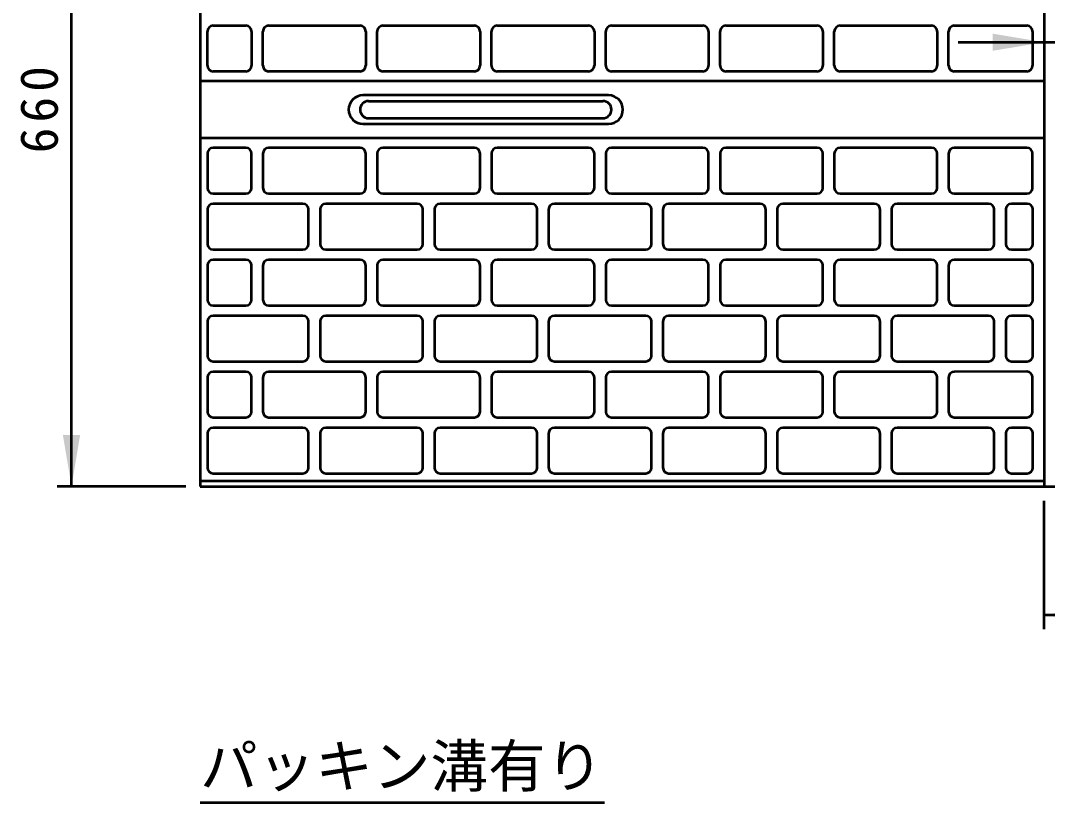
# Model space of a CAD drawing. Units: millimetres, scale not verified. Extents: x 100 to 4105, y 100 to 2870.
# Drawn here: x 2136 to 2855, y 1776 to 2324 of the extents above; entities that cross this region are included whole.
import ezdxf
from ezdxf.enums import TextEntityAlignment as Align

# ---------------------------------------------------------------- set-up
doc = ezdxf.new("R2010")
doc.units = ezdxf.units.MM
doc.header["$LTSCALE"] = 5
doc.layers.add('V-nasSTD', color=7, linetype='Continuous', lineweight=50)
doc.styles.add('ＭＳ ゴシック', font='')
doc.styles.get('ＭＳ ゴシック').set_extended_font_data('MS Gothic')

msp = doc.modelspace()

# ---------------------------------------------------------------- hatches: boundary and pattern name
at = {"layer": 'V-nasSTD'}
for points in [[(2816.546, 2314.87), (2852.546, 2308.87), (2816.546, 2302.87)], [(2165.746, 2033.686), (2171.746, 1997.686), (2177.746, 2033.686)], [(2888.546, 1913.686), (2852.546, 1907.686), (2888.546, 1901.686)]]:
    msp.add_hatch(color=256, dxfattribs=at).paths.add_polyline_path(points)

# ---------------------------------------------------------------- linework, layer by layer
for p, q in [((2171.746, 1997.686), (2171.746, 2525.686)), ((2261.746, 2525.686), (2261.746, 1997.686)), ((2852.546, 2525.686), (2852.546, 1997.686)), ((2266.946, 2292.486), (2266.946, 2316.486)), ((2270.946, 2320.486), (2293.746, 2320.486)), ((2297.746, 2316.486), (2297.746, 2292.486)), ((2305.746, 2292.486), (2305.746, 2316.486)), ((2309.746, 2320.486), (2373.746, 2320.486)), ((2377.746, 2316.486), (2377.746, 2292.486)), ((2385.746, 2292.486), (2385.746, 2316.486)), ((2389.746, 2320.486), (2453.746, 2320.486)), ((2457.746, 2316.486), (2457.746, 2292.486)), ((2465.746, 2292.486), (2465.746, 2316.486)), ((2469.746, 2320.486), (2533.746, 2320.486)), ((2537.746, 2316.486), (2537.746, 2292.486)), ((2545.746, 2292.486), (2545.746, 2316.486)), ((2549.746, 2320.486), (2613.746, 2320.486)), ((2617.746, 2316.486), (2617.746, 2292.486)), ((2625.746, 2292.486), (2625.746, 2316.486)), ((2629.746, 2320.486), (2693.746, 2320.486)), ((2697.746, 2316.486), (2697.746, 2292.486)), ((2705.746, 2292.486), (2705.746, 2316.486)), ((2709.746, 2320.486), (2773.746, 2320.486)), ((2777.746, 2316.486), (2777.746, 2292.486)), ((2785.746, 2292.486), (2785.746, 2316.486)), ((2789.746, 2320.486), (2840.501, 2320.486)), ((2844.501, 2316.486), (2844.501, 2292.486)), ((2792.546, 2308.87), (2852.546, 2308.87)), ((2852.546, 2308.87), (2880.546, 2308.87)), ((2293.746, 2288.486), (2270.946, 2288.486)), ((2373.746, 2288.486), (2309.746, 2288.486)), ((2453.746, 2288.486), (2389.746, 2288.486)), ((2533.746, 2288.486), (2469.746, 2288.486)), ((2613.746, 2288.486), (2549.746, 2288.486)), ((2693.746, 2288.486), (2629.746, 2288.486)), ((2773.746, 2288.486), (2709.746, 2288.486)), ((2840.501, 2288.486), (2789.746, 2288.486)), ((2852.546, 2281.686), (2261.746, 2281.686)), ((2547.746, 2271.686), (2375.746, 2271.686)), ((2379.746, 2267.686), (2543.746, 2267.686)), ((2375.746, 2251.686), (2547.746, 2251.686)), ((2379.746, 2255.686), (2543.746, 2255.686)), ((2852.546, 2241.686), (2261.746, 2241.686)), ((2266.946, 2230.886), (2266.946, 2206.886)), ((2293.746, 2234.886), (2270.946, 2234.886)), ((2297.746, 2206.886), (2297.746, 2230.886)), ((2305.746, 2230.886), (2305.746, 2206.886)), ((2373.746, 2234.886), (2309.746, 2234.886)), ((2377.746, 2206.886), (2377.746, 2230.886)), ((2385.746, 2230.886), (2385.746, 2206.886)), ((2453.746, 2234.886), (2389.746, 2234.886)), ((2457.746, 2206.886), (2457.746, 2230.886)), ((2465.746, 2230.886), (2465.746, 2206.886)), ((2533.746, 2234.886), (2469.746, 2234.886)), ((2537.746, 2206.886), (2537.746, 2230.886)), ((2545.746, 2230.886), (2545.746, 2206.886)), ((2613.746, 2234.886), (2549.746, 2234.886)), ((2617.746, 2206.886), (2617.746, 2230.886)), ((2625.746, 2230.886), (2625.746, 2206.886)), ((2693.746, 2234.886), (2629.746, 2234.886)), ((2697.746, 2206.886), (2697.746, 2230.886)), ((2705.746, 2230.886), (2705.746, 2206.886)), ((2773.746, 2234.886), (2709.746, 2234.886)), ((2777.746, 2206.886), (2777.746, 2230.886)), ((2785.746, 2230.886), (2785.746, 2206.886)), ((2840.501, 2234.886), (2789.746, 2234.886)), ((2844.501, 2206.886), (2844.501, 2230.886)), ((2270.946, 2202.886), (2293.746, 2202.886)), ((2309.746, 2202.886), (2373.746, 2202.886)), ((2389.746, 2202.886), (2453.746, 2202.886)), ((2469.746, 2202.886), (2533.746, 2202.886)), ((2549.746, 2202.886), (2613.746, 2202.886)), ((2629.746, 2202.886), (2693.746, 2202.886)), ((2709.746, 2202.886), (2773.746, 2202.886)), ((2789.746, 2202.886), (2840.501, 2202.886)), ((2333.746, 2195.686), (2270.946, 2195.686)), ((2413.746, 2195.686), (2349.746, 2195.686)), ((2493.746, 2195.686), (2429.746, 2195.686)), ((2573.746, 2195.686), (2509.746, 2195.686)), ((2653.746, 2195.686), (2589.746, 2195.686)), ((2733.746, 2195.686), (2669.746, 2195.686)), ((2813.746, 2195.686), (2749.746, 2195.686)), ((2840.784, 2195.686), (2829.746, 2195.686)), ((2266.946, 2191.686), (2266.946, 2167.686)), ((2337.746, 2167.686), (2337.746, 2191.686)), ((2345.746, 2191.686), (2345.746, 2167.686)), ((2417.746, 2167.686), (2417.746, 2191.686)), ((2425.746, 2191.686), (2425.746, 2167.686)), ((2497.746, 2167.686), (2497.746, 2191.686)), ((2505.746, 2191.686), (2505.746, 2167.686)), ((2577.746, 2167.686), (2577.746, 2191.686)), ((2585.746, 2191.686), (2585.746, 2167.686)), ((2657.746, 2167.686), (2657.746, 2191.686)), ((2665.746, 2191.686), (2665.746, 2167.686)), ((2737.746, 2167.686), (2737.746, 2191.686)), ((2745.746, 2191.686), (2745.746, 2167.686)), ((2817.746, 2167.686), (2817.746, 2191.686)), ((2825.746, 2191.686), (2825.746, 2167.686)), ((2844.784, 2167.686), (2844.784, 2191.686)), ((2270.946, 2163.686), (2333.746, 2163.686)), ((2349.746, 2163.686), (2413.746, 2163.686)), ((2429.746, 2163.686), (2493.746, 2163.686)), ((2509.746, 2163.686), (2573.746, 2163.686)), ((2589.746, 2163.686), (2653.746, 2163.686)), ((2669.746, 2163.686), (2733.746, 2163.686)), ((2749.746, 2163.686), (2813.746, 2163.686)), ((2829.746, 2163.686), (2840.784, 2163.686)), ((2266.946, 2152.486), (2266.946, 2128.486)), ((2293.746, 2156.486), (2270.946, 2156.486)), ((2297.746, 2128.486), (2297.746, 2152.486)), ((2305.746, 2152.486), (2305.746, 2128.486)), ((2373.746, 2156.486), (2309.746, 2156.486)), ((2377.746, 2128.486), (2377.746, 2152.486)), ((2385.746, 2152.486), (2385.746, 2128.486)), ((2453.746, 2156.486), (2389.746, 2156.486)), ((2457.746, 2128.486), (2457.746, 2152.486)), ((2465.746, 2152.486), (2465.746, 2128.486)), ((2533.746, 2156.486), (2469.746, 2156.486)), ((2537.746, 2128.486), (2537.746, 2152.486)), ((2545.746, 2152.486), (2545.746, 2128.486)), ((2613.746, 2156.486), (2549.746, 2156.486)), ((2617.746, 2128.486), (2617.746, 2152.486)), ((2625.746, 2152.486), (2625.746, 2128.486)), ((2693.746, 2156.486), (2629.746, 2156.486)), ((2697.746, 2128.486), (2697.746, 2152.486)), ((2705.746, 2152.486), (2705.746, 2128.486)), ((2773.746, 2156.486), (2709.746, 2156.486)), ((2777.746, 2128.486), (2777.746, 2152.486)), ((2785.746, 2152.486), (2785.746, 2128.486)), ((2840.778, 2156.486), (2789.746, 2156.486)), ((2844.778, 2128.486), (2844.778, 2152.486)), ((2270.946, 2124.486), (2293.746, 2124.486)), ((2309.746, 2124.486), (2373.746, 2124.486)), ((2389.746, 2124.486), (2453.746, 2124.486)), ((2469.746, 2124.486), (2533.746, 2124.486)), ((2549.746, 2124.486), (2613.746, 2124.486)), ((2629.746, 2124.486), (2693.746, 2124.486)), ((2709.746, 2124.486), (2773.746, 2124.486)), ((2789.746, 2124.486), (2840.778, 2124.486)), ((2333.746, 2117.286), (2270.946, 2117.286)), ((2413.746, 2117.286), (2349.746, 2117.286)), ((2493.746, 2117.286), (2429.746, 2117.286)), ((2573.746, 2117.286), (2509.746, 2117.286)), ((2653.746, 2117.286), (2589.746, 2117.286)), ((2733.746, 2117.286), (2669.746, 2117.286)), ((2813.746, 2117.286), (2749.746, 2117.286)), ((2840.784, 2117.286), (2829.746, 2117.286)), ((2266.946, 2113.286), (2266.946, 2089.286)), ((2337.746, 2089.286), (2337.746, 2113.286)), ((2345.746, 2113.286), (2345.746, 2089.286)), ((2417.746, 2089.286), (2417.746, 2113.286)), ((2425.746, 2113.286), (2425.746, 2089.286)), ((2497.746, 2089.286), (2497.746, 2113.286)), ((2505.746, 2113.286), (2505.746, 2089.286)), ((2577.746, 2089.286), (2577.746, 2113.286)), ((2585.746, 2113.286), (2585.746, 2089.286)), ((2657.746, 2089.286), (2657.746, 2113.286)), ((2665.746, 2113.286), (2665.746, 2089.286)), ((2737.746, 2089.286), (2737.746, 2113.286)), ((2745.746, 2113.286), (2745.746, 2089.286)), ((2817.746, 2089.286), (2817.746, 2113.286)), ((2825.746, 2113.286), (2825.746, 2089.286)), ((2844.784, 2089.286), (2844.784, 2113.286)), ((2270.946, 2085.286), (2333.746, 2085.286)), ((2349.746, 2085.286), (2413.746, 2085.286)), ((2429.746, 2085.286), (2493.746, 2085.286)), ((2509.746, 2085.286), (2573.746, 2085.286)), ((2589.746, 2085.286), (2653.746, 2085.286)), ((2669.746, 2085.286), (2733.746, 2085.286)), ((2749.746, 2085.286), (2813.746, 2085.286)), ((2829.746, 2085.286), (2840.784, 2085.286)), ((2293.746, 2078.086), (2270.946, 2078.086)), ((2373.746, 2078.086), (2309.746, 2078.086)), ((2453.746, 2078.086), (2389.746, 2078.086)), ((2533.746, 2078.086), (2469.746, 2078.086)), ((2613.746, 2078.086), (2549.746, 2078.086)), ((2693.746, 2078.086), (2629.746, 2078.086)), ((2773.746, 2078.086), (2709.746, 2078.086)), ((2840.548, 2078.127), (2789.746, 2078.086)), ((2266.946, 2074.086), (2266.946, 2050.086)), ((2297.746, 2050.086), (2297.746, 2074.086)), ((2305.746, 2074.086), (2305.746, 2050.086)), ((2377.746, 2050.086), (2377.746, 2074.086)), ((2385.746, 2074.086), (2385.746, 2050.086)), ((2457.746, 2050.086), (2457.746, 2074.086)), ((2465.746, 2074.086), (2465.746, 2050.086)), ((2537.746, 2050.086), (2537.746, 2074.086)), ((2545.746, 2074.086), (2545.746, 2050.086)), ((2617.746, 2050.086), (2617.746, 2074.086)), ((2625.746, 2074.086), (2625.746, 2050.086)), ((2697.746, 2050.086), (2697.746, 2074.086)), ((2705.746, 2074.086), (2705.746, 2050.086)), ((2777.746, 2050.086), (2777.746, 2074.086)), ((2785.746, 2074.086), (2785.746, 2050.086)), ((2844.548, 2050.127), (2844.548, 2074.127)), ((2270.946, 2046.086), (2293.746, 2046.086)), ((2309.746, 2046.086), (2373.746, 2046.086)), ((2389.746, 2046.086), (2453.746, 2046.086)), ((2469.746, 2046.086), (2533.746, 2046.086)), ((2549.746, 2046.086), (2613.746, 2046.086)), ((2629.746, 2046.086), (2693.746, 2046.086)), ((2709.746, 2046.086), (2773.746, 2046.086)), ((2789.746, 2046.086), (2840.548, 2046.127)), ((2266.946, 2034.886), (2266.946, 2010.886)), ((2333.746, 2038.886), (2270.946, 2038.886)), ((2337.746, 2010.886), (2337.746, 2034.886)), ((2345.746, 2034.886), (2345.746, 2010.886)), ((2413.746, 2038.886), (2349.746, 2038.886)), ((2417.746, 2010.886), (2417.746, 2034.886)), ((2425.746, 2034.886), (2425.746, 2010.886)), ((2493.746, 2038.886), (2429.746, 2038.886)), ((2497.746, 2010.886), (2497.746, 2034.886)), ((2505.746, 2034.886), (2505.746, 2010.886)), ((2573.746, 2038.886), (2509.746, 2038.886)), ((2577.746, 2010.886), (2577.746, 2034.886)), ((2585.746, 2034.886), (2585.746, 2010.886)), ((2653.746, 2038.886), (2589.746, 2038.886)), ((2657.746, 2010.886), (2657.746, 2034.886)), ((2665.746, 2034.886), (2665.746, 2010.886)), ((2733.746, 2038.886), (2669.746, 2038.886)), ((2737.746, 2010.886), (2737.746, 2034.886)), ((2745.746, 2034.886), (2745.746, 2010.886)), ((2813.746, 2038.886), (2749.746, 2038.886)), ((2817.746, 2010.886), (2817.746, 2034.886)), ((2825.746, 2034.886), (2825.746, 2010.886)), ((2840.784, 2038.886), (2829.746, 2038.886)), ((2844.784, 2010.886), (2844.784, 2034.886)), ((2270.946, 2006.886), (2333.746, 2006.886)), ((2349.746, 2006.886), (2413.746, 2006.886)), ((2429.746, 2006.886), (2493.746, 2006.886)), ((2509.746, 2006.886), (2573.746, 2006.886)), ((2589.746, 2006.886), (2653.746, 2006.886)), ((2669.746, 2006.886), (2733.746, 2006.886)), ((2749.746, 2006.886), (2813.746, 2006.886)), ((2829.746, 2006.886), (2840.784, 2006.886)), ((2261.746, 2001.686), (2852.546, 2001.686)), ((2251.746, 1997.686), (2161.746, 1997.686)), ((2261.746, 1997.686), (2852.546, 1997.686)), ((2852.546, 1997.686), (3270.946, 1997.686)), ((2852.546, 1897.686), (2852.546, 1987.686)), ((2852.546, 1907.686), (2927.746, 1907.686)), ((2261.746, 1776.359), (2544.954, 1776.359))]:
    msp.add_line(p, q, dxfattribs=at)
for centre, radius, start, end in [((2270.946, 2316.486), 4, 90, 180), ((2293.746, 2316.486), 4, 0, 90), ((2309.746, 2316.486), 4, 90, 180), ((2373.746, 2316.486), 4, 0, 90), ((2389.746, 2316.486), 4, 90, 180), ((2453.746, 2316.486), 4, 0, 90), ((2469.746, 2316.486), 4, 90, 180), ((2533.746, 2316.486), 4, 0, 90), ((2549.746, 2316.486), 4, 90, 180), ((2613.746, 2316.486), 4, 0, 90), ((2629.746, 2316.486), 4, 90, 180), ((2693.746, 2316.486), 4, 0, 90), ((2709.746, 2316.486), 4, 90, 180), ((2773.746, 2316.486), 4, 0, 90), ((2789.746, 2316.486), 4, 90, 180), ((2840.501, 2316.486), 4, 0, 90), ((2270.946, 2292.486), 4, 180, 270), ((2293.746, 2292.486), 4, 270, 0), ((2309.746, 2292.486), 4, 180, 270), ((2373.746, 2292.486), 4, 270, 0), ((2389.746, 2292.486), 4, 180, 270), ((2453.746, 2292.486), 4, 270, 0), ((2469.746, 2292.486), 4, 180, 270), ((2533.746, 2292.486), 4, 270, 0), ((2549.746, 2292.486), 4, 180, 270), ((2613.746, 2292.486), 4, 270, 0), ((2629.746, 2292.486), 4, 180, 270), ((2693.746, 2292.486), 4, 270, 0), ((2709.746, 2292.486), 4, 180, 270), ((2773.746, 2292.486), 4, 270, 0), ((2789.746, 2292.486), 4, 180, 270), ((2840.501, 2292.486), 4, 270, 0), ((2375.746, 2261.686), 10, 90, 270), ((2547.746, 2261.686), 10, 270, 90), ((2379.746, 2261.686), 6, 90, 270), ((2543.746, 2261.686), 6, 270, 90), ((2270.946, 2230.886), 4, 90, 180), ((2293.746, 2230.886), 4, 0, 90), ((2309.746, 2230.886), 4, 90, 180), ((2373.746, 2230.886), 4, 0, 90), ((2389.746, 2230.886), 4, 90, 180), ((2453.746, 2230.886), 4, 0, 90), ((2469.746, 2230.886), 4, 90, 180), ((2533.746, 2230.886), 4, 0, 90), ((2549.746, 2230.886), 4, 90, 180), ((2613.746, 2230.886), 4, 0, 90), ((2629.746, 2230.886), 4, 90, 180), ((2693.746, 2230.886), 4, 0, 90), ((2709.746, 2230.886), 4, 90, 180), ((2773.746, 2230.886), 4, 0, 90), ((2789.746, 2230.886), 4, 90, 180), ((2840.501, 2230.886), 4, 0, 90), ((2270.946, 2206.886), 4, 180, 270), ((2293.746, 2206.886), 4, 270, 0), ((2309.746, 2206.886), 4, 180, 270), ((2373.746, 2206.886), 4, 270, 0), ((2389.746, 2206.886), 4, 180, 270), ((2453.746, 2206.886), 4, 270, 0), ((2469.746, 2206.886), 4, 180, 270), ((2533.746, 2206.886), 4, 270, 0), ((2549.746, 2206.886), 4, 180, 270), ((2613.746, 2206.886), 4, 270, 0), ((2629.746, 2206.886), 4, 180, 270), ((2693.746, 2206.886), 4, 270, 0), ((2709.746, 2206.886), 4, 180, 270), ((2773.746, 2206.886), 4, 270, 0), ((2789.746, 2206.886), 4, 180, 270), ((2840.501, 2206.886), 4, 270, 0), ((2270.946, 2191.686), 4, 90, 180), ((2333.746, 2191.686), 4, 0, 90), ((2349.746, 2191.686), 4, 90, 180), ((2413.746, 2191.686), 4, 0, 90), ((2429.746, 2191.686), 4, 90, 180), ((2493.746, 2191.686), 4, 0, 90), ((2509.746, 2191.686), 4, 90, 180), ((2573.746, 2191.686), 4, 0, 90), ((2589.746, 2191.686), 4, 90, 180), ((2653.746, 2191.686), 4, 0, 90), ((2669.746, 2191.686), 4, 90, 180), ((2733.746, 2191.686), 4, 0, 90), ((2749.746, 2191.686), 4, 90, 180), ((2813.746, 2191.686), 4, 0, 90), ((2829.746, 2191.686), 4, 90, 180), ((2840.784, 2191.686), 4, 0, 90), ((2270.946, 2167.686), 4, 180, 270), ((2333.746, 2167.686), 4, 270, 0), ((2349.746, 2167.686), 4, 180, 270), ((2413.746, 2167.686), 4, 270, 0), ((2429.746, 2167.686), 4, 180, 270), ((2493.746, 2167.686), 4, 270, 0), ((2509.746, 2167.686), 4, 180, 270), ((2573.746, 2167.686), 4, 270, 0), ((2589.746, 2167.686), 4, 180, 270), ((2653.746, 2167.686), 4, 270, 0), ((2669.746, 2167.686), 4, 180, 270), ((2733.746, 2167.686), 4, 270, 0), ((2749.746, 2167.686), 4, 180, 270), ((2813.746, 2167.686), 4, 270, 0), ((2829.746, 2167.686), 4, 180, 270), ((2840.784, 2167.686), 4, 270, 0), ((2270.946, 2152.486), 4, 90, 180), ((2293.746, 2152.486), 4, 0, 90), ((2309.746, 2152.486), 4, 90, 180), ((2373.746, 2152.486), 4, 0, 90), ((2389.746, 2152.486), 4, 90, 180), ((2453.746, 2152.486), 4, 0, 90), ((2469.746, 2152.486), 4, 90, 180), ((2533.746, 2152.486), 4, 0, 90), ((2549.746, 2152.486), 4, 90, 180), ((2613.746, 2152.486), 4, 0, 90), ((2629.746, 2152.486), 4, 90, 180), ((2693.746, 2152.486), 4, 0, 90), ((2709.746, 2152.486), 4, 90, 180), ((2773.746, 2152.486), 4, 0, 90), ((2789.746, 2152.486), 4, 90, 180), ((2840.778, 2152.486), 4, 0, 90), ((2270.946, 2128.486), 4, 180, 270), ((2293.746, 2128.486), 4, 270, 0), ((2309.746, 2128.486), 4, 180, 270), ((2373.746, 2128.486), 4, 270, 0), ((2389.746, 2128.486), 4, 180, 270), ((2453.746, 2128.486), 4, 270, 0), ((2469.746, 2128.486), 4, 180, 270), ((2533.746, 2128.486), 4, 270, 0), ((2549.746, 2128.486), 4, 180, 270), ((2613.746, 2128.486), 4, 270, 0), ((2629.746, 2128.486), 4, 180, 270), ((2693.746, 2128.486), 4, 270, 0), ((2709.746, 2128.486), 4, 180, 270), ((2773.746, 2128.486), 4, 270, 0), ((2789.746, 2128.486), 4, 180, 270), ((2840.778, 2128.486), 4, 270, 0), ((2270.946, 2113.286), 4, 90, 180), ((2333.746, 2113.286), 4, 0, 90), ((2349.746, 2113.286), 4, 90, 180), ((2413.746, 2113.286), 4, 0, 90), ((2429.746, 2113.286), 4, 90, 180), ((2493.746, 2113.286), 4, 0, 90), ((2509.746, 2113.286), 4, 90, 180), ((2573.746, 2113.286), 4, 0, 90), ((2589.746, 2113.286), 4, 90, 180), ((2653.746, 2113.286), 4, 0, 90), ((2669.746, 2113.286), 4, 90, 180), ((2733.746, 2113.286), 4, 0, 90), ((2749.746, 2113.286), 4, 90, 180), ((2813.746, 2113.286), 4, 0, 90), ((2829.746, 2113.286), 4, 90, 180), ((2840.784, 2113.286), 4, 0, 90), ((2270.946, 2089.286), 4, 180, 270), ((2333.746, 2089.286), 4, 270, 0), ((2349.746, 2089.286), 4, 180, 270), ((2413.746, 2089.286), 4, 270, 0), ((2429.746, 2089.286), 4, 180, 270), ((2493.746, 2089.286), 4, 270, 0), ((2509.746, 2089.286), 4, 180, 270), ((2573.746, 2089.286), 4, 270, 0), ((2589.746, 2089.286), 4, 180, 270), ((2653.746, 2089.286), 4, 270, 0), ((2669.746, 2089.286), 4, 180, 270), ((2733.746, 2089.286), 4, 270, 0), ((2749.746, 2089.286), 4, 180, 270), ((2813.746, 2089.286), 4, 270, 0), ((2829.746, 2089.286), 4, 180, 270), ((2840.784, 2089.286), 4, 270, 0), ((2270.946, 2074.086), 4, 90, 180), ((2293.746, 2074.086), 4, 0, 90), ((2309.746, 2074.086), 4, 90, 180), ((2373.746, 2074.086), 4, 0, 90), ((2389.746, 2074.086), 4, 90, 180), ((2453.746, 2074.086), 4, 0, 90), ((2469.746, 2074.086), 4, 90, 180), ((2533.746, 2074.086), 4, 0, 90), ((2549.746, 2074.086), 4, 90, 180), ((2613.746, 2074.086), 4, 0, 90), ((2629.746, 2074.086), 4, 90, 180), ((2693.746, 2074.086), 4, 0, 90), ((2709.746, 2074.086), 4, 90, 180), ((2773.746, 2074.086), 4, 0, 90), ((2789.746, 2074.086), 4, 90, 180), ((2840.548, 2074.127), 4, 0, 90), ((2270.946, 2050.086), 4, 180, 270), ((2293.746, 2050.086), 4, 270, 0), ((2309.746, 2050.086), 4, 180, 270), ((2373.746, 2050.086), 4, 270, 0), ((2389.746, 2050.086), 4, 180, 270), ((2453.746, 2050.086), 4, 270, 0), ((2469.746, 2050.086), 4, 180, 270), ((2533.746, 2050.086), 4, 270, 0), ((2549.746, 2050.086), 4, 180, 270), ((2613.746, 2050.086), 4, 270, 0), ((2629.746, 2050.086), 4, 180, 270), ((2693.746, 2050.086), 4, 270, 0), ((2709.746, 2050.086), 4, 180, 270), ((2773.746, 2050.086), 4, 270, 0), ((2789.746, 2050.086), 4, 180, 270), ((2840.548, 2050.127), 4, 270, 0), ((2270.946, 2034.886), 4, 90, 180), ((2333.746, 2034.886), 4, 0, 90), ((2349.746, 2034.886), 4, 90, 180), ((2413.746, 2034.886), 4, 0, 90), ((2429.746, 2034.886), 4, 90, 180), ((2493.746, 2034.886), 4, 0, 90), ((2509.746, 2034.886), 4, 90, 180), ((2573.746, 2034.886), 4, 0, 90), ((2589.746, 2034.886), 4, 90, 180), ((2653.746, 2034.886), 4, 0, 90), ((2669.746, 2034.886), 4, 90, 180), ((2733.746, 2034.886), 4, 0, 90), ((2749.746, 2034.886), 4, 90, 180), ((2813.746, 2034.886), 4, 0, 90), ((2829.746, 2034.886), 4, 90, 180), ((2840.784, 2034.886), 4, 0, 90), ((2270.946, 2010.886), 4, 180, 270), ((2333.746, 2010.886), 4, 270, 0), ((2349.746, 2010.886), 4, 180, 270), ((2413.746, 2010.886), 4, 270, 0), ((2429.746, 2010.886), 4, 180, 270), ((2493.746, 2010.886), 4, 270, 0), ((2509.746, 2010.886), 4, 180, 270), ((2573.746, 2010.886), 4, 270, 0), ((2589.746, 2010.886), 4, 180, 270), ((2653.746, 2010.886), 4, 270, 0), ((2669.746, 2010.886), 4, 180, 270), ((2733.746, 2010.886), 4, 270, 0), ((2749.746, 2010.886), 4, 180, 270), ((2813.746, 2010.886), 4, 270, 0), ((2829.746, 2010.886), 4, 180, 270), ((2840.784, 2010.886), 4, 270, 0)]:
    msp.add_arc(centre, radius, start, end, dxfattribs=at)

# ---------------------------------------------------------------- texts
at = {"layer": 'V-nasSTD', "style": 'ＭＳ ゴシック'}
msp.add_text('パッキン溝有り', height=29.56, dxfattribs=at).set_placement((2261.746, 1816.679), align=Align.TOP_LEFT)
at = {"layer": 'V-nasSTD', "insert": (2135.746, 2231.086), "char_height": 26.39, "attachment_point": 1, "rotation": 90, "style": 'ＭＳ ゴシック'}
msp.add_mtext('\\T1.2;660', dxfattribs=at)

doc.saveas('drawing.dxf')
